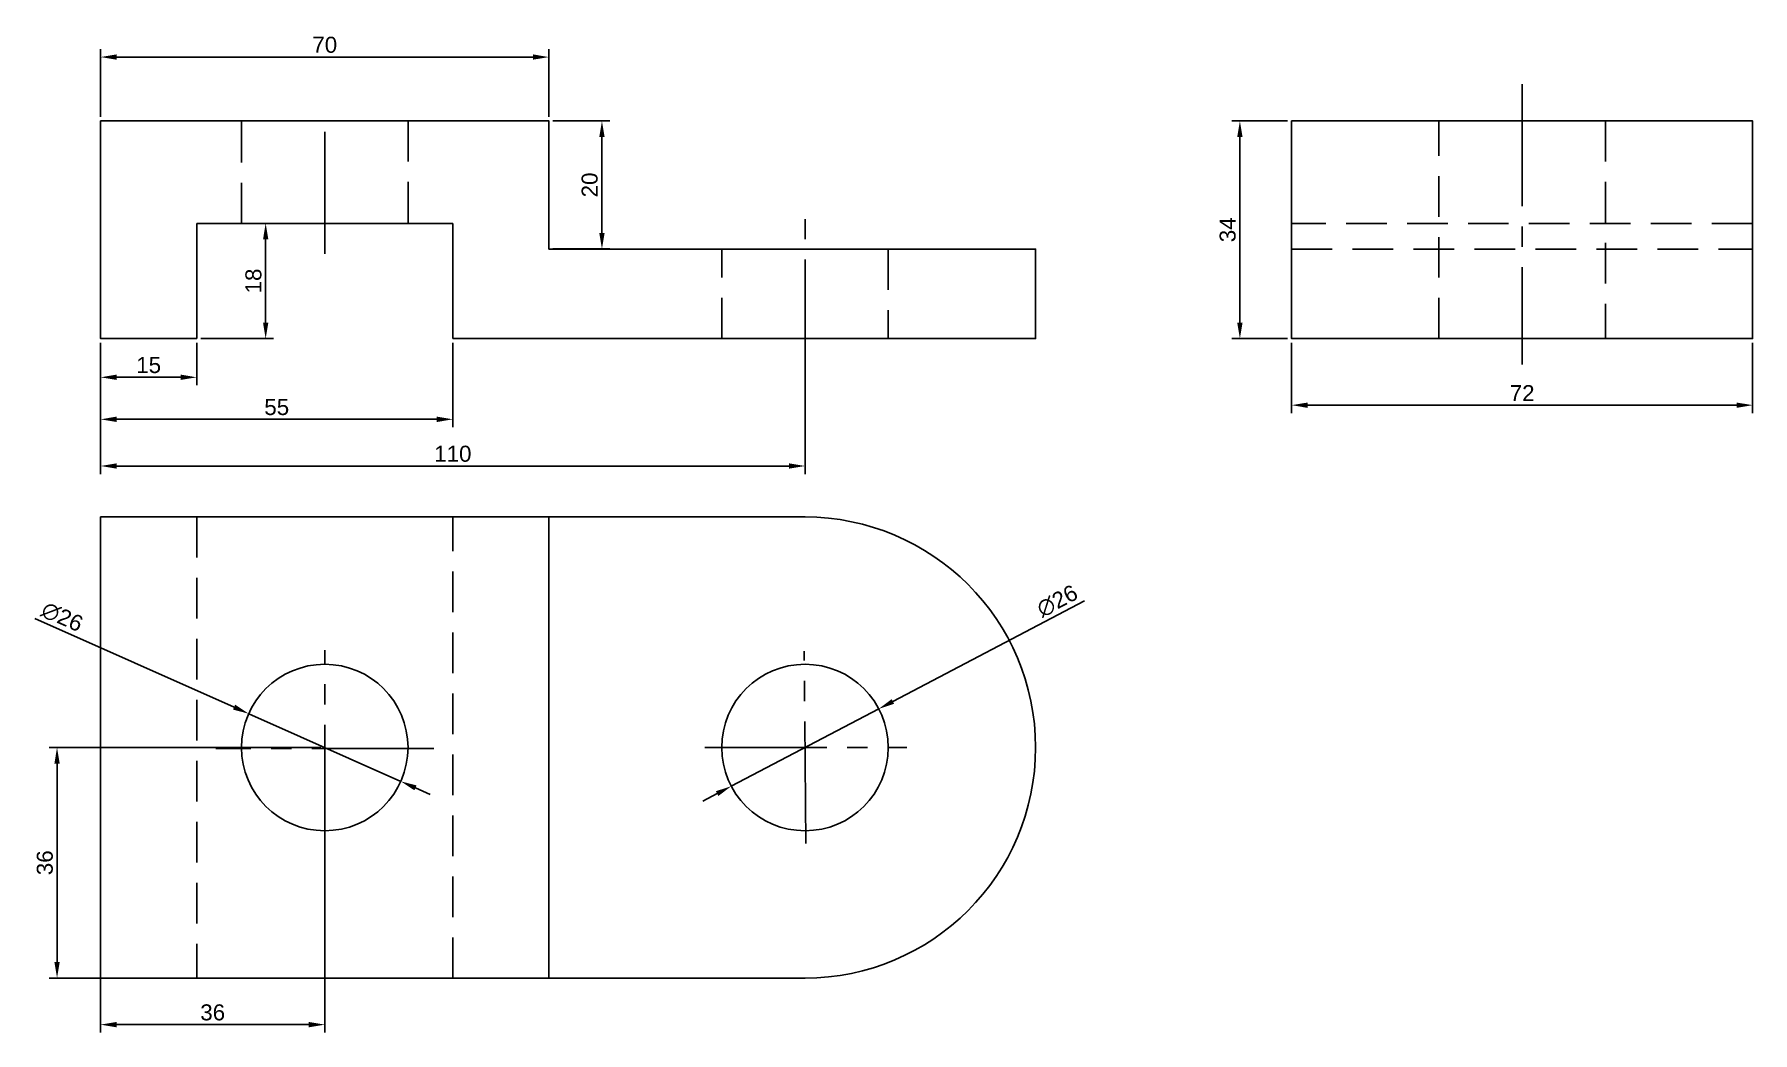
# Model space of a CAD drawing. Header units: millimetres. Extents: x 40512 to 40781, y 22475 to 22631.
import ezdxf

# ---------------------------------------------------------------- set-up
doc = ezdxf.new("R2010")
doc.units = ezdxf.units.MM
doc.linetypes.add('CENTER2', pattern=[28.575, 19.05, -3.175, 3.175, -3.175])
doc.linetypes.add('HIDDEN', pattern=[9.525, 6.35, -3.175])
for name, color, linetype in [('Layer1', 4, 'CENTER2'), ('Layer2', 1, 'HIDDEN'), ('Layer3', 2, 'Continuous')]:
    doc.layers.add(name, color=color, linetype=linetype)
doc.styles.get("Standard").update_dxf_attribs({"font": 'arial.ttf'})
doc.dimstyles.new('ISO-25', dxfattribs={"dimtxt": 2.5, "dimasz": 2.5, "dimexe": 1.25, "dimexo": 0.625, "dimtad": 1, "dimtxsty": 'Standard', "dimcen": 2.5, "dimadec": 0, "dimazin": 0, "dimtfac": 1, "dimtmove": 0, "dimatfit": 3, "dimfxl": 1, "dimarcsym": 0})

# ---------------------------------------------------------------- blocks, each defined once
blk = doc.blocks.new('*D2')
at = {"layer": 'Defpoints', "color": 0, "transparency": 16777216}
for p in [(40522.65, 22583.83), (40632.65, 22583.83), (40632.65, 22563.94)]:
    blk.add_point(p, dxfattribs=at)
at = {"layer": 'Layer3', "color": 0, "lineweight": -2, "transparency": 16777216}
for p, q in [((40522.65, 22583.2), (40522.65, 22562.69)), ((40632.65, 22583.2), (40632.65, 22562.69)), ((40525.15, 22563.94), (40630.15, 22563.94))]:
    blk.add_line(p, q, dxfattribs=at)
at = {"layer": 'Layer3', "color": 0, "transparency": 16777216}
for points in [[(40525.15, 22564.36), (40525.15, 22563.52), (40522.65, 22563.94)], [(40630.15, 22564.36), (40630.15, 22563.52), (40632.65, 22563.94)]]:
    blk.add_solid(points, dxfattribs=at)
at = {"layer": 'Layer3', "color": 0, "transparency": 16777216, "insert": (40577.65, 22565.84), "char_height": 2.5, "attachment_point": 5}
blk.add_mtext('110', dxfattribs=at)
blk = doc.blocks.new('*D3')
at = {"layer": 'Defpoints', "color": 0, "transparency": 16777216}
for p in [(40522.65, 22583.83), (40537.65, 22583.83), (40537.65, 22577.79)]:
    blk.add_point(p, dxfattribs=at)
at = {"layer": 'Layer3', "color": 0, "lineweight": -2, "transparency": 16777216}
for p, q in [((40522.65, 22583.2), (40522.65, 22576.54)), ((40537.65, 22583.2), (40537.65, 22576.54)), ((40525.15, 22577.79), (40535.15, 22577.79))]:
    blk.add_line(p, q, dxfattribs=at)
at = {"layer": 'Layer3', "color": 0, "transparency": 16777216}
for points in [[(40525.15, 22578.21), (40525.15, 22577.38), (40522.65, 22577.79)], [(40535.15, 22578.21), (40535.15, 22577.38), (40537.65, 22577.79)]]:
    blk.add_solid(points, dxfattribs=at)
at = {"layer": 'Layer3', "color": 0, "transparency": 16777216, "insert": (40530.15, 22579.69), "char_height": 2.5, "attachment_point": 5}
blk.add_mtext('15', dxfattribs=at)
blk = doc.blocks.new('*D4')
at = {"layer": 'Defpoints', "color": 0, "transparency": 16777216}
for p in [(40522.65, 22583.83), (40577.65, 22583.83), (40577.65, 22571.23)]:
    blk.add_point(p, dxfattribs=at)
at = {"layer": 'Layer3', "color": 0, "lineweight": -2, "transparency": 16777216}
for p, q in [((40522.65, 22583.2), (40522.65, 22569.98)), ((40577.65, 22583.2), (40577.65, 22569.98)), ((40525.15, 22571.23), (40575.15, 22571.23))]:
    blk.add_line(p, q, dxfattribs=at)
at = {"layer": 'Layer3', "color": 0, "transparency": 16777216}
for points in [[(40525.15, 22571.65), (40525.15, 22570.81), (40522.65, 22571.23)], [(40575.15, 22571.65), (40575.15, 22570.81), (40577.65, 22571.23)]]:
    blk.add_solid(points, dxfattribs=at)
at = {"layer": 'Layer3', "color": 0, "transparency": 16777216, "insert": (40550.15, 22573.13), "char_height": 2.5, "attachment_point": 5}
blk.add_mtext('55', dxfattribs=at)
blk = doc.blocks.new('*D5')
at = {"layer": 'Defpoints', "color": 0, "transparency": 16777216}
for p in [(40592.65, 22627.8), (40522.65, 22617.83), (40592.65, 22617.83)]:
    blk.add_point(p, dxfattribs=at)
at = {"layer": 'Layer3', "color": 0, "lineweight": -2, "transparency": 16777216}
for p, q in [((40522.65, 22618.45), (40522.65, 22629.05)), ((40592.65, 22618.45), (40592.65, 22629.05)), ((40525.15, 22627.8), (40590.15, 22627.8))]:
    blk.add_line(p, q, dxfattribs=at)
at = {"layer": 'Layer3', "color": 0, "transparency": 16777216}
for points in [[(40525.15, 22628.22), (40525.15, 22627.39), (40522.65, 22627.8)], [(40590.15, 22628.22), (40590.15, 22627.39), (40592.65, 22627.8)]]:
    blk.add_solid(points, dxfattribs=at)
at = {"layer": 'Layer3', "color": 0, "transparency": 16777216, "insert": (40557.65, 22629.71), "char_height": 2.5, "attachment_point": 5}
blk.add_mtext('70', dxfattribs=at)
blk = doc.blocks.new('*D7')
at = {"layer": 'Defpoints', "color": 0, "transparency": 16777216}
for p in [(40592.65, 22617.83), (40592.65, 22597.83), (40600.94, 22597.83)]:
    blk.add_point(p, dxfattribs=at)
at = {"layer": 'Layer3', "color": 0, "lineweight": -2, "transparency": 16777216}
for p, q in [((40593.28, 22617.83), (40602.19, 22617.83)), ((40600.94, 22615.33), (40600.94, 22600.33)), ((40593.28, 22597.83), (40602.19, 22597.83))]:
    blk.add_line(p, q, dxfattribs=at)
at = {"layer": 'Layer3', "color": 0, "transparency": 16777216}
for points in [[(40600.52, 22615.33), (40601.35, 22615.33), (40600.94, 22617.83)], [(40600.52, 22600.33), (40601.35, 22600.33), (40600.94, 22597.83)]]:
    blk.add_solid(points, dxfattribs=at)
at = {"layer": 'Layer3', "color": 0, "transparency": 16777216, "insert": (40599.03, 22607.83), "char_height": 2.5, "attachment_point": 5, "rotation": 90}
blk.add_mtext('20', dxfattribs=at)
blk = doc.blocks.new('*D8')
at = {"layer": 'Defpoints', "color": 0, "transparency": 16777216}
for p in [(40537.65, 22601.83), (40537.65, 22583.83), (40548.42, 22583.83)]:
    blk.add_point(p, dxfattribs=at)
at = {"layer": 'Layer3', "color": 0, "lineweight": -2, "transparency": 16777216}
for p, q in [((40538.28, 22601.83), (40549.67, 22601.83)), ((40548.42, 22599.33), (40548.42, 22586.33)), ((40538.28, 22583.83), (40549.67, 22583.83))]:
    blk.add_line(p, q, dxfattribs=at)
at = {"layer": 'Layer3', "color": 0, "transparency": 16777216}
for points in [[(40548.01, 22599.33), (40548.84, 22599.33), (40548.42, 22601.83)], [(40548.01, 22586.33), (40548.84, 22586.33), (40548.42, 22583.83)]]:
    blk.add_solid(points, dxfattribs=at)
at = {"layer": 'Layer3', "color": 0, "transparency": 16777216, "insert": (40546.52, 22592.83), "char_height": 2.5, "attachment_point": 5, "rotation": 90}
blk.add_mtext('18', dxfattribs=at)
blk = doc.blocks.new('*D11')
at = {"layer": 'Defpoints', "color": 0, "transparency": 16777216}
for p in [(40545.77, 22525.26), (40569.53, 22514.69)]:
    blk.add_point(p, dxfattribs=at)
at = {"layer": 'Layer3', "color": 0, "lineweight": -2, "transparency": 16777216}
for p, q in [((40512.39, 22540.11), (40543.49, 22526.28)), ((40569.53, 22514.69), (40545.77, 22525.26)), ((40571.81, 22513.68), (40574.1, 22512.66))]:
    blk.add_line(p, q, dxfattribs=at)
at = {"layer": 'Layer3', "color": 0, "transparency": 16777216}
for points in [[(40543.66, 22526.66), (40543.32, 22525.9), (40545.77, 22525.26)], [(40571.98, 22514.06), (40571.64, 22513.3), (40569.53, 22514.69)]]:
    blk.add_solid(points, dxfattribs=at)
at = {"layer": 'Layer3', "color": 0, "transparency": 16777216, "insert": (40516.64, 22540.37), "char_height": 2.5, "attachment_point": 5, "rotation": 336.0195}
blk.add_mtext('∅26', dxfattribs=at)
blk = doc.blocks.new('*D12')
at = {"layer": 'Defpoints', "color": 0, "transparency": 16777216}
for p in [(40644.16, 22526.01), (40621.14, 22513.94)]:
    blk.add_point(p, dxfattribs=at)
at = {"layer": 'Layer3', "color": 0, "lineweight": -2, "transparency": 16777216}
for p, q in [((40676.3, 22542.86), (40646.38, 22527.17)), ((40621.14, 22513.94), (40644.16, 22526.01)), ((40618.92, 22512.78), (40616.71, 22511.62))]:
    blk.add_line(p, q, dxfattribs=at)
at = {"layer": 'Layer3', "color": 0, "transparency": 16777216}
for points in [[(40646.19, 22527.54), (40646.57, 22526.8), (40644.16, 22526.01)], [(40618.73, 22513.15), (40619.12, 22512.41), (40621.14, 22513.94)]]:
    blk.add_solid(points, dxfattribs=at)
at = {"layer": 'Layer3', "color": 0, "transparency": 16777216, "insert": (40672.05, 22542.85), "char_height": 2.5, "attachment_point": 5, "rotation": 27.663}
blk.add_mtext('∅26', dxfattribs=at)
blk = doc.blocks.new('*D13')
at = {"layer": 'Defpoints', "color": 0, "transparency": 16777216}
for p in [(40708.64, 22617.83), (40700.56, 22583.83), (40708.64, 22583.83)]:
    blk.add_point(p, dxfattribs=at)
at = {"layer": 'Layer3', "color": 0, "lineweight": -2, "transparency": 16777216}
for p, q in [((40708.01, 22617.83), (40699.31, 22617.83)), ((40700.56, 22615.33), (40700.56, 22586.33)), ((40708.01, 22583.83), (40699.31, 22583.83))]:
    blk.add_line(p, q, dxfattribs=at)
at = {"layer": 'Layer3', "color": 0, "transparency": 16777216}
for points in [[(40700.15, 22615.33), (40700.98, 22615.33), (40700.56, 22617.83)], [(40700.15, 22586.33), (40700.98, 22586.33), (40700.56, 22583.83)]]:
    blk.add_solid(points, dxfattribs=at)
at = {"layer": 'Layer3', "color": 0, "transparency": 16777216, "insert": (40698.66, 22600.83), "char_height": 2.5, "attachment_point": 5, "rotation": 90}
blk.add_mtext('34', dxfattribs=at)
blk = doc.blocks.new('*D14')
at = {"layer": 'Defpoints', "color": 0, "transparency": 16777216}
for p in [(40708.64, 22583.83), (40780.64, 22583.83), (40780.64, 22573.44)]:
    blk.add_point(p, dxfattribs=at)
at = {"layer": 'Layer3', "color": 0, "lineweight": -2, "transparency": 16777216}
for p, q in [((40708.64, 22583.2), (40708.64, 22572.19)), ((40780.64, 22583.2), (40780.64, 22572.19)), ((40711.14, 22573.44), (40778.14, 22573.44))]:
    blk.add_line(p, q, dxfattribs=at)
at = {"layer": 'Layer3', "color": 0, "transparency": 16777216}
for points in [[(40711.14, 22573.85), (40711.14, 22573.02), (40708.64, 22573.44)], [(40778.14, 22573.85), (40778.14, 22573.02), (40780.64, 22573.44)]]:
    blk.add_solid(points, dxfattribs=at)
at = {"layer": 'Layer3', "color": 0, "transparency": 16777216, "insert": (40744.64, 22575.32), "char_height": 2.5, "attachment_point": 5}
blk.add_mtext('72', dxfattribs=at)
blk = doc.blocks.new('*D15')
at = {"layer": 'Defpoints', "color": 0, "transparency": 16777216}
for p in [(40557.65, 22519.98), (40515.84, 22483.98), (40557.65, 22483.98)]:
    blk.add_point(p, dxfattribs=at)
at = {"layer": 'Layer3', "color": 0, "lineweight": -2, "transparency": 16777216}
for p, q in [((40557.03, 22519.98), (40514.59, 22519.98)), ((40515.84, 22517.48), (40515.84, 22486.48)), ((40557.03, 22483.98), (40514.59, 22483.98))]:
    blk.add_line(p, q, dxfattribs=at)
at = {"layer": 'Layer3', "color": 0, "transparency": 16777216}
for points in [[(40515.43, 22517.48), (40516.26, 22517.48), (40515.84, 22519.98)], [(40515.43, 22486.48), (40516.26, 22486.48), (40515.84, 22483.98)]]:
    blk.add_solid(points, dxfattribs=at)
at = {"layer": 'Layer3', "color": 0, "transparency": 16777216, "insert": (40513.94, 22501.98), "char_height": 2.5, "attachment_point": 5, "rotation": 90}
blk.add_mtext('36', dxfattribs=at)
blk = doc.blocks.new('*D16')
at = {"layer": 'Defpoints', "color": 0, "transparency": 16777216}
for p in [(40522.65, 22519.98), (40557.65, 22519.82), (40522.65, 22476.7)]:
    blk.add_point(p, dxfattribs=at)
at = {"layer": 'Layer3', "color": 0, "lineweight": -2, "transparency": 16777216}
for p, q in [((40522.65, 22519.35), (40522.65, 22475.45)), ((40557.65, 22519.2), (40557.65, 22475.45)), ((40555.15, 22476.7), (40525.15, 22476.7))]:
    blk.add_line(p, q, dxfattribs=at)
at = {"layer": 'Layer3', "color": 0, "transparency": 16777216}
for points in [[(40525.15, 22477.12), (40525.15, 22476.28), (40522.65, 22476.7)], [(40555.15, 22477.12), (40555.15, 22476.28), (40557.65, 22476.7)]]:
    blk.add_solid(points, dxfattribs=at)
at = {"layer": 'Layer3', "color": 0, "transparency": 16777216, "insert": (40540.15, 22478.6), "char_height": 2.5, "attachment_point": 5}
blk.add_mtext('36', dxfattribs=at)

msp = doc.modelspace()

# ---------------------------------------------------------------- linework, layer by layer
for p, q in [((40537.65, 22583.827), (40537.65, 22601.827)), ((40537.65, 22601.827), (40577.65, 22601.827)), ((40577.65, 22601.827), (40577.65, 22583.827))]:
    msp.add_line(p, q)
for points in [[(40592.65, 22597.827), (40592.65, 22617.827), (40522.65, 22617.827), (40522.65, 22597.827)], [(40537.65, 22583.827), (40522.65, 22583.827), (40522.65, 22597.827)], [(40592.65, 22597.827), (40668.65, 22597.827), (40668.65, 22583.827), (40577.65, 22583.827)], [(40522.65, 22583.827), (40537.65, 22583.827)], [(40577.65, 22583.827), (40592.65, 22583.827)], [(40632.65, 22483.977), (40592.65, 22483.977), (40592.65, 22555.977), (40632.65, 22555.977)]]:
    msp.add_lwpolyline(points)
for points in [[(40708.637, 22617.827), (40780.637, 22617.827), (40780.637, 22583.827), (40708.637, 22583.827)], [(40522.65, 22555.977), (40592.65, 22555.977), (40592.65, 22483.977), (40522.65, 22483.977)]]:
    msp.add_lwpolyline(points, close=True)
for centre in [(40557.65, 22519.977), (40632.65, 22519.977)]:
    msp.add_circle(centre, 13)
msp.add_arc((40632.65, 22519.977), 36, 270, 90)
at = {"layer": 'Layer1'}
for p, q in [((40744.637, 22623.569), (40744.637, 22579.777)), ((40557.65, 22597.083), (40557.65, 22617.827)), ((40632.65, 22577.145), (40632.65, 22602.497)), ((40557.65, 22504.485), (40557.65, 22535.164)), ((40632.787, 22504.977), (40632.513, 22535.034)), ((40574.672, 22519.825), (40540.628, 22519.825)), ((40617.016, 22519.977), (40648.558, 22519.977))]:
    msp.add_line(p, q, dxfattribs=at)
at = {"layer": 'Layer2'}
for p, q in [((40544.65, 22601.827), (40544.65, 22617.827)), ((40570.65, 22617.827), (40570.65, 22601.827)), ((40731.637, 22583.827), (40731.637, 22617.827)), ((40757.637, 22617.827), (40757.637, 22583.827)), ((40780.637, 22601.827), (40708.637, 22601.827)), ((40619.65, 22583.827), (40619.65, 22597.827)), ((40645.65, 22597.827), (40645.65, 22583.827)), ((40708.637, 22597.827), (40780.637, 22597.827)), ((40537.65, 22555.977), (40537.65, 22483.977)), ((40577.65, 22483.977), (40577.65, 22555.977))]:
    msp.add_line(p, q, dxfattribs=at)

# ---------------------------------------------------------------- dimensions: what is measured, and where the dimension line sits
at = {"layer": 'Layer3'}
dim = msp.add_linear_dim(base=(40592.65, 22627.805), p1=(40522.65, 22617.827), p2=(40592.65, 22617.827), dimstyle='ISO-25', dxfattribs=at)
dim.commit()
dim.dimension.update_dxf_attribs({"geometry": '*D5', "text_midpoint": (40557.65, 22627.805), "dimtype": 160})
for base, p1, p2, picture, middle in [((40600.935, 22597.827), (40592.65, 22617.827), (40592.65, 22597.827), '*D7', (40599.034, 22607.827)), ((40700.564, 22583.827), (40708.637, 22617.827), (40708.637, 22583.827), '*D13', (40698.661, 22600.827)), ((40548.423, 22583.827), (40537.65, 22601.827), (40537.65, 22583.827), '*D8', (40546.522, 22592.827)), ((40515.843, 22483.977), (40557.65, 22519.977), (40557.65, 22483.977), '*D15', (40513.941, 22501.977))]:
    dim = msp.add_linear_dim(base=base, p1=p1, p2=p2, angle=90, dimstyle='ISO-25', dxfattribs=at)
    dim.commit()
    dim.dimension.update_dxf_attribs({"geometry": picture, "text_midpoint": middle})
for base, p1, p2, picture, middle in [((40632.65, 22563.941), (40522.65, 22583.827), (40632.65, 22583.827), '*D2', (40577.65, 22565.842)), ((40537.65, 22577.792), (40522.65, 22583.827), (40537.65, 22583.827), '*D3', (40530.15, 22579.693)), ((40577.65, 22571.231), (40522.65, 22583.827), (40577.65, 22583.827), '*D4', (40550.15, 22573.127)), ((40780.637, 22573.438), (40708.637, 22583.827), (40780.637, 22583.827), '*D14', (40744.637, 22575.318))]:
    dim = msp.add_linear_dim(base=base, p1=p1, p2=p2, dimstyle='ISO-25', dxfattribs=at)
    dim.commit()
    dim.dimension.update_dxf_attribs({"geometry": picture, "text_midpoint": middle})
for p1, p2, picture, middle in [((40621.136, 22513.941), (40644.164, 22526.012), '*D12', (40672.961, 22541.107)), ((40569.528, 22514.693), (40545.773, 22525.26), '*D11', (40515.843, 22538.574))]:
    dim = msp.add_diameter_dim_2p(p1=p1, p2=p2, dimstyle='ISO-25', dxfattribs=at)
    dim.commit()
    dim.dimension.update_dxf_attribs({"geometry": picture, "text_midpoint": middle, "dimtype": 163})
dim = msp.add_linear_dim(base=(40522.65, 22476.701), p1=(40557.65, 22519.825), p2=(40522.65, 22519.977), text='36', dimstyle='ISO-25', dxfattribs=at)
dim.commit()
dim.dimension.update_dxf_attribs({"geometry": '*D16', "text_midpoint": (40540.15, 22478.604)})

doc.saveas('drawing.dxf')
